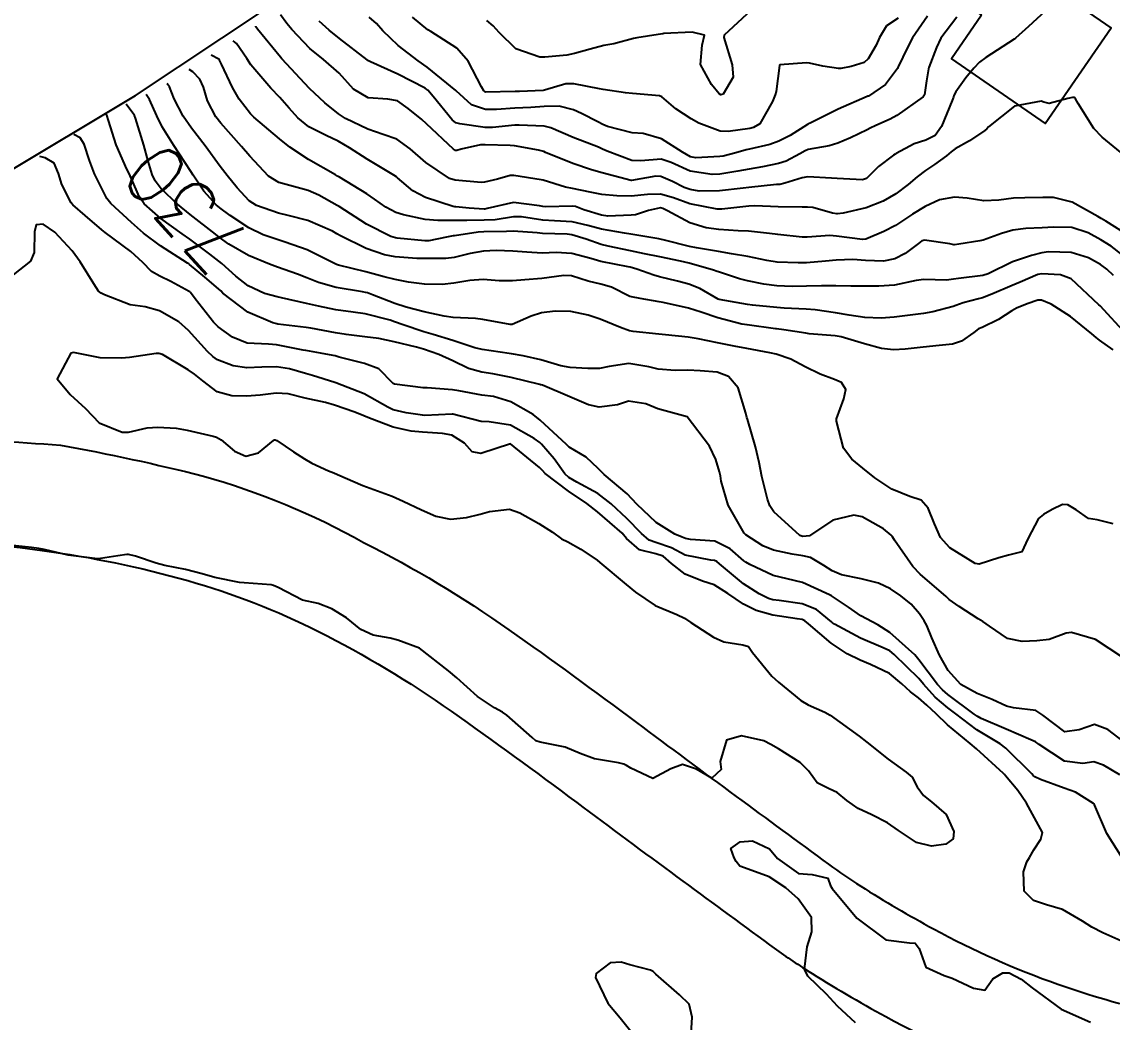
# Model space of a CAD drawing. Header units: metres. Extents: x 318500 to 325275, y 7408834 to 7428799.
# Drawn here: x 322378.4 to 322452.6, y 7418220.8 to 7418289 of the extents above; entities that cross this region are included whole.
import ezdxf
from ezdxf.enums import TextEntityAlignment as Align

# ---------------------------------------------------------------- set-up
doc = ezdxf.new("R2010")
doc.units = ezdxf.units.M
doc.header["$MEASUREMENT"] = 0
for name, color, linetype in [('Area', 45, 'Continuous'), ('Cotas', 45, 'Continuous'), ('Curvas de Nivel 1m', 11, 'Continuous'), ('Curvas de Nivel 5m', 15, 'Continuous'), ('Edificações', 30, 'Continuous'), ('Vias Primárias', 230, 'Continuous')]:
    doc.layers.add(name, color=color, linetype=linetype)
doc.styles.add('Style-STANDARD', font='STANDARD.shx')

msp = doc.modelspace()

# ---------------------------------------------------------------- linework, layer by layer
at = {"layer": 'Area'}
msp.add_lwpolyline([(322376.729, 7418278.344), (322386.094, 7418283.963), (322394.885, 7418289.789)], dxfattribs=at)
at = {"layer": 'Curvas de Nivel 1m', "flags": 128}
for points, elevation in [([(322428.017, 7418289.775), (322426.183, 7418288.057), (322426.154, 7418287.902), (322426.726, 7418286.049), (322426.792, 7418285.213), (322426.098, 7418284.058), (322425.94, 7418284.012), (322425.841, 7418284.061), (322425.306, 7418284.71), (322424.567, 7418286.074), (322424.672, 7418287.391), (322424.826, 7418288.072), (322424.002, 7418288.272), (322422.062, 7418288.171), (322422, 7418288.16), (322421.686, 7418288.115), (322420.238, 7418287.894), (322419.995, 7418287.839), (322418.659, 7418287.484), (322417.988, 7418287.352), (322417.045, 7418287.113), (322415.979, 7418286.807), (322415.47, 7418286.706), (322413.975, 7418286.56), (322413.633, 7418286.566), (322411.983, 7418287.137), (322410.848, 7418288.257), (322410.448, 7418288.707), (322410.008, 7418289.069)], 742), ([(322448.019, 7418289.691), (322446.893, 7418288.666), (322446.001, 7418287.859), (322445.913, 7418287.791), (322444.762, 7418287.034), (322443.981, 7418286.537), (322443.563, 7418286.237), (322443.179, 7418285.828), (322442.632, 7418285.161), (322441.946, 7418284.208), (322441.816, 7418283.967), (322441.776, 7418283.842), (322441.703, 7418283.609), (322440.972, 7418281.854), (322440.535, 7418281.236), (322439.906, 7418280.907), (322439.108, 7418280.676), (322437.892, 7418280.013), (322437.821, 7418279.97), (322437.71, 7418279.902), (322436.676, 7418279.114), (322435.866, 7418278.314), (322435.585, 7418278.203), (322433.865, 7418278.298), (322433.491, 7418278.33), (322431.867, 7418278.42), (322431.492, 7418278.357), (322430.295, 7418277.996), (322429.957, 7418277.901), (322429.859, 7418277.895), (322429.746, 7418277.889), (322427.857, 7418277.698), (322427.469, 7418277.648), (322425.854, 7418277.454), (322424.483, 7418277.444), (322423.855, 7418277.547), (322423.462, 7418277.692), (322422.661, 7418278.098), (322421.865, 7418278.445), (322421.515, 7418278.465), (322419.86, 7418278.158), (322419.843, 7418278.158), (322417.868, 7418278.688), (322417.138, 7418278.903), (322415.877, 7418279.333), (322414.021, 7418280.085), (322413.889, 7418280.136), (322413.542, 7418280.223), (322411.894, 7418280.521), (322411.597, 7418280.542), (322409.895, 7418280.598), (322409.579, 7418280.591), (322408.282, 7418280.294), (322407.984, 7418280.204), (322407.889, 7418280.217), (322407.759, 7418280.301), (322405.916, 7418282.037), (322405.585, 7418282.325), (322404.661, 7418283.072), (322403.932, 7418283.585), (322403.277, 7418283.703), (322401.934, 7418283.795), (322400.954, 7418284.39), (322399.956, 7418285.488), (322398.899, 7418286.416), (322397.981, 7418287.16), (322396.739, 7418288.449), (322396.404, 7418288.854), (322395.98, 7418289.44)], 738), ([(322442.015, 7418289.301), (322440.932, 7418287.856), (322440.618, 7418287.233), (322440.105, 7418285.868), (322440.073, 7418285.763), (322439.956, 7418284.965), (322439.806, 7418284.008), (322439.721, 7418283.873), (322437.927, 7418282.594), (322437.484, 7418282.345), (322436.505, 7418281.914), (322436.114, 7418281.722), (322435.916, 7418281.623), (322434.763, 7418281.081), (322433.901, 7418280.708), (322433.327, 7418280.53), (322431.894, 7418280.27), (322431.683, 7418280.192), (322431.326, 7418279.986), (322430.388, 7418279.489), (322429.88, 7418279.317), (322428.79, 7418279.103), (322427.874, 7418278.949), (322427.105, 7418278.808), (322425.868, 7418278.598), (322425.365, 7418278.568), (322423.871, 7418278.8), (322422.577, 7418279.402), (322421.883, 7418279.63), (322420.511, 7418279.5), (322419.881, 7418279.521), (322418.207, 7418280.157), (322417.892, 7418280.311), (322417.627, 7418280.431), (322415.904, 7418281.105), (322414.372, 7418281.754), (322413.915, 7418281.871), (322412.216, 7418281.937), (322411.915, 7418281.926), (322410.399, 7418281.776), (322409.913, 7418281.789), (322408.176, 7418282.037), (322407.917, 7418282.1), (322407.663, 7418282.303), (322406.362, 7418283.889), (322406.004, 7418284.319), (322405.941, 7418284.377), (322405.816, 7418284.448), (322403.956, 7418285.415), (322402.095, 7418286.251), (322401.969, 7418286.307), (322401.864, 7418286.381), (322399.992, 7418287.842), (322399.276, 7418288.411), (322398.614, 7418289.029)], 739), ([(322438.013, 7418289.223), (322437.225, 7418288.691), (322436.746, 7418287.913), (322436.525, 7418287.382), (322435.978, 7418286.464), (322435.696, 7418286.202), (322434.82, 7418285.937), (322434.123, 7418285.792), (322433.968, 7418285.788), (322432.887, 7418285.966), (322431.973, 7418286.16), (322431.78, 7418286.175), (322429.971, 7418286.042), (322429.943, 7418286.028), (322429.93, 7418286.001), (322429.711, 7418284.236), (322429.648, 7418284.004), (322429.472, 7418283.544), (322428.612, 7418282.02), (322428.171, 7418281.772), (322427.915, 7418281.716), (322426.454, 7418281.509), (322425.912, 7418281.527), (322424.452, 7418282.075), (322423.923, 7418282.366), (322422.882, 7418283.048), (322421.937, 7418283.859), (322421.763, 7418283.937), (322419.939, 7418284.085), (322419.448, 7418284.145), (322417.943, 7418284.373), (322417.691, 7418284.416), (322415.949, 7418284.763), (322415.397, 7418284.75), (322413.941, 7418284.315), (322413.862, 7418284.3), (322412.251, 7418284.237), (322411.95, 7418284.23), (322409.939, 7418284.193), (322409.876, 7418284.208), (322409.817, 7418284.272), (322409.665, 7418284.553), (322408.749, 7418286.288), (322407.983, 7418287.178), (322406.206, 7418288.318), (322406.001, 7418288.435), (322404.956, 7418289.282)], 741), ([(322453.661, 7418279.683), (322451.911, 7418281.117), (322451.337, 7418281.719), (322450.277, 7418283.403), (322450.096, 7418283.738), (322450.028, 7418283.816), (322449.951, 7418283.827), (322449.875, 7418283.816), (322449.575, 7418283.744), (322448.29, 7418283.403), (322447.938, 7418283.512), (322447.743, 7418283.568), (322445.935, 7418283.241), (322444.178, 7418281.816), (322444.048, 7418281.688), (322443.916, 7418281.582), (322442.868, 7418280.868), (322441.897, 7418280.327), (322441.624, 7418280.114), (322441.299, 7418279.849), (322440.488, 7418279.253), (322439.875, 7418278.846), (322439.318, 7418278.429), (322438.689, 7418277.888), (322437.854, 7418277.266), (322436.996, 7418276.761), (322435.844, 7418276.3), (322434.276, 7418275.943), (322433.9, 7418275.888), (322433.839, 7418275.891), (322433.551, 7418275.954), (322432.199, 7418276.33), (322431.844, 7418276.357), (322431.482, 7418276.345), (322429.844, 7418276.382), (322428.254, 7418276.434), (322427.844, 7418276.415), (322426.008, 7418276.224), (322425.842, 7418276.21), (322425.69, 7418276.213), (322423.845, 7418276.582), (322422.735, 7418276.983), (322421.851, 7418277.248), (322420.947, 7418277.219), (322419.85, 7418277.107), (322418.877, 7418277.123), (322417.85, 7418277.209), (322417.064, 7418277.383), (322415.854, 7418277.63), (322415.37, 7418277.713), (322413.86, 7418278.186), (322413.724, 7418278.221), (322411.864, 7418278.513), (322411.601, 7418278.507), (322410.752, 7418278.257), (322409.858, 7418278.056), (322409.626, 7418278.042), (322407.859, 7418278.186), (322407.47, 7418278.304), (322405.876, 7418279.391), (322404.797, 7418280.336), (322403.899, 7418280.981), (322402.971, 7418281.297), (322401.909, 7418281.653), (322400.391, 7418282.395), (322399.923, 7418282.701), (322398.984, 7418283.468), (322397.94, 7418284.43), (322396.07, 7418286.458), (322395.972, 7418286.576), (322394.413, 7418288.476), (322394.305, 7418288.628), (322394.29, 7418288.67)], 737), ([(322453.82, 7418274.346), (322452.148, 7418275.393), (322451.838, 7418275.574), (322451.616, 7418275.713), (322449.854, 7418276.698), (322448.599, 7418277.013), (322447.859, 7418277.009), (322446.639, 7418276.997), (322445.858, 7418276.965), (322444.872, 7418276.822), (322443.85, 7418276.792), (322442.719, 7418276.964), (322441.852, 7418277.033), (322440.839, 7418276.845), (322439.845, 7418276.404), (322439.004, 7418275.883), (322438.309, 7418275.416), (322437.828, 7418275.105), (322437.045, 7418274.685), (322435.814, 7418274.166), (322435.591, 7418274.146), (322433.816, 7418274.382), (322433.363, 7418274.411), (322431.815, 7418274.302), (322431.493, 7418274.305), (322429.817, 7418274.49), (322429.264, 7418274.563), (322427.82, 7418274.719), (322427.12, 7418274.741), (322425.821, 7418274.82), (322424.95, 7418274.941), (322423.828, 7418275.279), (322422.313, 7418276.103), (322422, 7418276.266), (322421.842, 7418276.297), (322421.034, 7418276.122), (322420.13, 7418275.841), (322419.835, 7418275.802), (322418.249, 7418275.74), (322417.835, 7418275.799), (322416.616, 7418276.178), (322416.046, 7418276.391), (322415.842, 7418276.426), (322414.001, 7418276.377), (322413.842, 7418276.391), (322413.614, 7418276.45), (322411.844, 7418276.664), (322410.047, 7418276.267), (322409.887, 7418276.222), (322409.839, 7418276.219), (322408.805, 7418276.286), (322407.907, 7418276.365), (322407.841, 7418276.378), (322407.736, 7418276.406), (322405.847, 7418277.012), (322404.985, 7418277.466), (322403.944, 7418278.349), (322403.861, 7418278.421), (322403.69, 7418278.525), (322401.879, 7418279.628), (322400.673, 7418280.392), (322399.897, 7418280.836), (322399.087, 7418281.228), (322397.911, 7418281.831), (322397.153, 7418282.442), (322396.567, 7418283.091), (322395.934, 7418283.815), (322395.318, 7418284.466), (322393.964, 7418286.051), (322393.676, 7418286.484), (322392.986, 7418287.496), (322392.76, 7418287.68)], 736), ([(322452.675, 7418271.697), (322452.23, 7418272.139), (322451.797, 7418272.448), (322450.976, 7418272.896), (322449.805, 7418273.27), (322448.262, 7418273.299), (322447.805, 7418273.231), (322447.097, 7418273.065), (322445.798, 7418272.627), (322444.148, 7418271.815), (322443.779, 7418271.69), (322442.12, 7418271.493), (322441.776, 7418271.44), (322441.319, 7418271.39), (322439.776, 7418271.428), (322439.248, 7418271.351), (322437.771, 7418271.044), (322436.708, 7418270.974), (322435.77, 7418270.968), (322434.805, 7418270.969), (322433.77, 7418270.989), (322432.808, 7418271.002), (322431.77, 7418270.971), (322430.809, 7418270.951), (322429.77, 7418270.997), (322428.863, 7418271.105), (322427.773, 7418271.331), (322427.216, 7418271.48), (322425.779, 7418271.942), (322425.694, 7418271.976), (322425.454, 7418272.063), (322423.787, 7418272.538), (322423.199, 7418272.678), (322421.793, 7418272.96), (322420.746, 7418273.175), (322419.799, 7418273.381), (322418.27, 7418273.688), (322417.805, 7418273.811), (322416.781, 7418274.175), (322415.814, 7418274.474), (322415.495, 7418274.515), (322413.815, 7418274.565), (322413.442, 7418274.597), (322411.817, 7418274.711), (322411.361, 7418274.702), (322409.816, 7418274.682), (322409.433, 7418274.658), (322407.812, 7418274.403), (322407.722, 7418274.391), (322407.264, 7418274.305), (322406.063, 7418274.061), (322405.806, 7418274.053), (322403.922, 7418274.235), (322403.809, 7418274.255), (322403.491, 7418274.355), (322401.822, 7418275.201), (322399.958, 7418276.399), (322399.841, 7418276.473), (322398.594, 7418277.165), (322397.851, 7418277.492), (322397.097, 7418277.686), (322395.856, 7418278.038), (322395.151, 7418278.467), (322393.88, 7418279.829), (322393.315, 7418280.489), (322391.914, 7418282.081), (322391.577, 7418282.515), (322391.011, 7418283.604), (322390.725, 7418284.528), (322390.485, 7418285.069), (322390.013, 7418285.563), (322389.75, 7418285.73)], 734), ([(322453.561, 7418267.683), (322451.759, 7418269.628), (322451.682, 7418269.711), (322449.786, 7418271.473), (322449.067, 7418271.747), (322447.791, 7418271.817), (322447.536, 7418271.764), (322446.33, 7418271.233), (322445.778, 7418271.018), (322444.392, 7418270.433), (322443.764, 7418270.187), (322443.479, 7418270.107), (322442.449, 7418269.833), (322441.946, 7418269.65), (322441.756, 7418269.581), (322440.386, 7418269.225), (322439.749, 7418269.118), (322438.651, 7418268.982), (322437.744, 7418268.854), (322436.862, 7418268.79), (322435.744, 7418268.84), (322434.687, 7418268.995), (322433.748, 7418269.162), (322432.367, 7418269.355), (322431.751, 7418269.398), (322430.263, 7418269.484), (322429.753, 7418269.525), (322428.098, 7418269.682), (322427.756, 7418269.73), (322425.84, 7418270.059), (322425.775, 7418270.075), (322425.76, 7418270.077), (322424.507, 7418270.812), (322423.77, 7418271.112), (322422.995, 7418271.315), (322421.775, 7418271.605), (322421.378, 7418271.718), (322420.227, 7418272.133), (322419.782, 7418272.26), (322419.635, 7418272.289), (322417.788, 7418272.662), (322417.098, 7418272.862), (322415.795, 7418273.204), (322414.741, 7418273.261), (322413.795, 7418273.216), (322412.749, 7418273.277), (322411.797, 7418273.352), (322410.659, 7418273.395), (322409.796, 7418273.364), (322408.891, 7418273.187), (322407.789, 7418272.925), (322407.237, 7418272.857), (322405.788, 7418272.849), (322405.249, 7418272.867), (322403.789, 7418272.966), (322403.052, 7418273.1), (322401.797, 7418273.528), (322400.053, 7418274.398), (322399.812, 7418274.542), (322399.504, 7418274.715), (322397.825, 7418275.449), (322396.489, 7418275.792), (322395.832, 7418275.952), (322394.339, 7418276.475), (322393.843, 7418276.783), (322393.021, 7418277.662), (322392.347, 7418278.503), (322391.869, 7418279.131), (322390.842, 7418280.526), (322389.908, 7418281.74), (322389.347, 7418282.546), (322388.743, 7418283.741), (322388.421, 7418284.555), (322388.285, 7418284.727), (322388.24, 7418284.76)], 733), ([(322452.655, 7418266.632), (322451.726, 7418267.294), (322451.487, 7418267.473), (322451.192, 7418267.718), (322449.747, 7418268.897), (322448.424, 7418269.753), (322447.764, 7418270.018), (322447.52, 7418270.008), (322446.794, 7418269.774), (322446.068, 7418269.473), (322445.752, 7418269.284), (322444.845, 7418268.702), (322443.735, 7418268.164), (322443.498, 7418268.058), (322443.161, 7418267.826), (322442.337, 7418267.22), (322441.722, 7418267.025), (322440.801, 7418266.934), (322439.72, 7418266.827), (322438.504, 7418266.68), (322437.711, 7418266.631), (322436.892, 7418266.729), (322435.717, 7418267.051), (322434.149, 7418267.518), (322433.725, 7418267.597), (322431.971, 7418267.732), (322431.727, 7418267.764), (322430.238, 7418267.995), (322429.731, 7418268.056), (322429.665, 7418268.067), (322427.735, 7418268.332), (322427.383, 7418268.388), (322425.741, 7418268.813), (322424.618, 7418269.2), (322423.751, 7418269.469), (322422.011, 7418269.852), (322421.757, 7418269.903), (322420.46, 7418270.129), (322419.861, 7418270.238), (322419.761, 7418270.273), (322418.514, 7418270.899), (322417.77, 7418271.115), (322416.916, 7418271.318), (322415.775, 7418271.666), (322415.267, 7418271.69), (322413.773, 7418271.501), (322412.601, 7418271.403), (322411.771, 7418271.325), (322410.85, 7418271.333), (322409.772, 7418271.431), (322408.851, 7418271.364), (322407.769, 7418271.173), (322406.988, 7418271.087), (322405.768, 7418271.112), (322404.684, 7418271.251), (322403.771, 7418271.417), (322403.028, 7418271.616), (322401.776, 7418271.955), (322399.926, 7418272.399), (322399.781, 7418272.447), (322399.691, 7418272.492), (322397.795, 7418273.451), (322396.282, 7418273.974), (322395.805, 7418274.122), (322394.803, 7418274.47), (322393.817, 7418274.936), (322392.551, 7418275.778), (322391.837, 7418276.303), (322391.589, 7418276.514), (322390.765, 7418277.442), (322390.023, 7418278.538), (322389.864, 7418278.791), (322388.708, 7418280.552), (322387.909, 7418281.827), (322387.549, 7418282.566), (322387.047, 7418283.689), (322386.84, 7418284.03)], 732), ([(322452.653, 7418254.786), (322451.563, 7418255.059), (322450.984, 7418255.139), (322450.133, 7418255.732), (322449.575, 7418256.076), (322449.215, 7418256.104), (322448.492, 7418255.751), (322447.9, 7418255.423), (322447.564, 7418255.148), (322446.845, 7418253.771), (322446.441, 7418252.872), (322445.533, 7418252.661), (322444.867, 7418252.463), (322443.523, 7418252.028), (322443.271, 7418252.076), (322441.54, 7418253.157), (322440.897, 7418253.85), (322440.487, 7418254.784), (322440.05, 7418255.863), (322439.578, 7418256.386), (322438.818, 7418256.645), (322437.589, 7418257.149), (322436.431, 7418257.912), (322435.606, 7418258.566), (322434.864, 7418259.183), (322434.289, 7418259.94), (322433.817, 7418261.778), (322433.828, 7418261.947), (322434.315, 7418263.296), (322434.451, 7418263.938), (322434.151, 7418264.409), (322433.687, 7418264.615), (322432.701, 7418264.975), (322431.695, 7418265.488), (322430.714, 7418265.99), (322429.705, 7418266.339), (322429.283, 7418266.43), (322427.71, 7418266.723), (322426.864, 7418266.891), (322425.716, 7418267.117), (322424.409, 7418267.384), (322423.721, 7418267.491), (322422.172, 7418267.654), (322421.724, 7418267.694), (322419.983, 7418267.879), (322419.727, 7418267.937), (322419.121, 7418268.146), (322417.738, 7418268.722), (322416.908, 7418269.007), (322415.746, 7418269.242), (322414.675, 7418269.277), (322413.744, 7418269.156), (322413.037, 7418268.931), (322411.732, 7418268.364), (322411.618, 7418268.355), (322409.737, 7418268.71), (322409.253, 7418268.762), (322407.738, 7418268.843), (322407.125, 7418268.921), (322405.744, 7418269.228), (322404.539, 7418269.547), (322403.752, 7418269.802), (322402.234, 7418270.373), (322401.891, 7418270.508), (322401.762, 7418270.549), (322401.557, 7418270.588), (322399.765, 7418270.871), (322398.567, 7418271.217), (322397.771, 7418271.55), (322397.134, 7418271.8), (322395.778, 7418272.273), (322395.216, 7418272.466), (322393.789, 7418273.054), (322392.462, 7418273.838), (322391.807, 7418274.302), (322391.538, 7418274.514), (322389.83, 7418275.852), (322388.97, 7418276.549), (322387.85, 7418277.607), (322387.435, 7418278.146), (322387.237, 7418278.569), (322386.958, 7418279.49), (322386.66, 7418280.578), (322386.098, 7418282.406), (322386.028, 7418282.588), (322385.99, 7418282.658), (322385.47, 7418283.37)], 731), ([(322453.364, 7418239.957), (322452.289, 7418240.784), (322451.381, 7418241.114), (322450.337, 7418240.764), (322449.373, 7418240.613), (322447.857, 7418241.755), (322447.393, 7418242.074), (322445.87, 7418242.258), (322445.396, 7418242.376), (322444.417, 7418242.821), (322443.404, 7418243.219), (322442.285, 7418243.831), (322441.424, 7418244.791), (322440.833, 7418245.849), (322440.303, 7418247.012), (322439.973, 7418247.862), (322439.795, 7418248.187), (322439.478, 7418248.651), (322438.914, 7418249.308), (322438.199, 7418249.889), (322437.497, 7418250.359), (322436.669, 7418250.742), (322435.507, 7418251.031), (322434.15, 7418251.3), (322433.515, 7418251.593), (322432.955, 7418251.958), (322432.046, 7418252.491), (322431.526, 7418252.613), (322430.799, 7418252.715), (322429.53, 7418252.988), (322428.815, 7418253.293), (322427.66, 7418254.028), (322427.542, 7418254.142), (322426.445, 7418256.047), (322425.966, 7418257.683), (322425.919, 7418258.055), (322425.862, 7418258.316), (322425.611, 7418259.16), (322425.172, 7418260.064), (322423.65, 7418262.08), (322421.658, 7418262.62), (322420.836, 7418262.949), (322419.665, 7418263.137), (322418.92, 7418262.889), (322417.658, 7418262.723), (322416.936, 7418262.896), (322415.668, 7418263.423), (322413.798, 7418264.218), (322413.709, 7418264.248), (322413.68, 7418264.255), (322413.633, 7418264.268), (322411.685, 7418264.745), (322410.427, 7418264.998), (322409.688, 7418265.119), (322408.769, 7418265.362), (322407.696, 7418265.875), (322406.761, 7418266.309), (322405.705, 7418266.672), (322405.22, 7418266.815), (322403.713, 7418267.188), (322402.676, 7418267.405), (322401.717, 7418267.522), (322400.442, 7418267.67), (322399.721, 7418267.793), (322398.044, 7418268.106), (322397.726, 7418268.156), (322395.798, 7418268.39), (322395.729, 7418268.403), (322395.46, 7418268.463), (322393.741, 7418269.192), (322392.057, 7418270.506), (322391.904, 7418270.65), (322391.763, 7418270.782), (322390.831, 7418271.584), (322389.779, 7418272.458), (322389.732, 7418272.493), (322389.648, 7418272.541), (322387.797, 7418273.715), (322386.654, 7418274.577), (322385.821, 7418275.303), (322384.414, 7418276.611), (322384.163, 7418276.935), (322383.849, 7418277.528), (322383.318, 7418278.625), (322382.982, 7418279.52), (322382.598, 7418280.633), (322382.339, 7418281.078), (322381.9, 7418281.31)], 729), ([(322453.112, 7418237.683), (322451.986, 7418238.347), (322451.343, 7418238.586), (322450.6, 7418238.462), (322449.343, 7418238.616), (322447.612, 7418239.757), (322447.363, 7418239.938), (322447.048, 7418240.082), (322445.375, 7418240.796), (322443.668, 7418241.534), (322443.388, 7418241.683), (322443.189, 7418241.822), (322441.403, 7418243.159), (322441.032, 7418243.471), (322440.704, 7418243.851), (322439.435, 7418245.532), (322439.146, 7418245.874), (322437.462, 7418247.392), (322436.645, 7418247.908), (322435.476, 7418248.53), (322434.647, 7418249.098), (322433.489, 7418249.873), (322433.438, 7418249.9), (322433.344, 7418249.952), (322431.502, 7418250.789), (322430.456, 7418251.04), (322429.509, 7418251.271), (322427.913, 7418252.024), (322427.659, 7418252.166), (322427.522, 7418252.27), (322426.574, 7418253.088), (322425.535, 7418253.594), (322423.888, 7418253.725), (322423.537, 7418253.786), (322423.324, 7418253.869), (322422.808, 7418254.091), (322421.552, 7418254.885), (322420.238, 7418256.13), (322419.58, 7418256.836), (322418.016, 7418258.156), (322417.604, 7418258.553), (322416.77, 7418259.331), (322415.618, 7418260.008), (322415.527, 7418260.099), (322415.446, 7418260.193), (322413.644, 7418261.852), (322413.177, 7418262.225), (322411.663, 7418263.096), (322410.478, 7418263.447), (322409.669, 7418263.554), (322408.118, 7418263.849), (322407.674, 7418263.922), (322405.957, 7418264.036), (322405.676, 7418264.053), (322403.725, 7418264.304), (322403.68, 7418264.317), (322403.637, 7418264.351), (322402.675, 7418265.351), (322401.693, 7418265.712), (322399.96, 7418266.135), (322399.698, 7418266.216), (322399.554, 7418266.257), (322398.693, 7418266.415), (322397.702, 7418266.585), (322397.518, 7418266.617), (322395.708, 7418266.974), (322395.153, 7418267.021), (322393.709, 7418267.093), (322392.707, 7418267.504), (322391.725, 7418268.205), (322391.417, 7418268.515), (322390.173, 7418270.114), (322389.84, 7418270.539), (322389.801, 7418270.58), (322389.761, 7418270.608), (322388.514, 7418271.3), (322387.771, 7418271.654), (322387.184, 7418271.978), (322386.595, 7418272.578), (322385.791, 7418273.327), (322384.043, 7418274.617), (322383.813, 7418274.803), (322382.675, 7418275.784), (322381.838, 7418276.504), (322381.723, 7418276.642), (322381.092, 7418277.891), (322380.871, 7418278.655), (322380.563, 7418279.353), (322379.965, 7418279.713), (322379.58, 7418279.81)], 728), ([(322453.255, 7418232.037), (322452.227, 7418233.696), (322451.378, 7418235.64), (322451.344, 7418235.709), (322451.328, 7418235.728), (322451.31, 7418235.744), (322450.095, 7418236.506), (322449.32, 7418236.783), (322447.704, 7418237.378), (322447.328, 7418237.555), (322447.215, 7418237.648), (322447.108, 7418237.763), (322445.356, 7418239.513), (322444.966, 7418239.796), (322443.374, 7418240.763), (322441.934, 7418241.835), (322441.394, 7418242.252), (322440.531, 7418242.983), (322439.747, 7418243.865), (322439.416, 7418244.252), (322437.742, 7418245.895), (322437.444, 7418246.135), (322437.007, 7418246.344), (322435.456, 7418246.988), (322433.69, 7418247.947), (322433.557, 7418248.035), (322433.472, 7418248.111), (322432.464, 7418248.95), (322431.484, 7418249.345), (322429.928, 7418249.554), (322429.486, 7418249.612), (322429.186, 7418249.705), (322428.549, 7418250.014), (322427.5, 7418250.706), (322425.856, 7418252.055), (322425.673, 7418252.209), (322425.522, 7418252.284), (322425.274, 7418252.311), (322423.526, 7418252.655), (322422.582, 7418253.145), (322421.534, 7418253.511), (322421.08, 7418253.661), (322420.547, 7418254.125), (322419.555, 7418255.142), (322418.472, 7418256.151), (322417.58, 7418256.847), (322416.141, 7418257.633), (322415.596, 7418257.941), (322415.32, 7418258.194), (322414.607, 7418259.202), (322413.735, 7418260.218), (322413.622, 7418260.321), (322413.246, 7418260.604), (322411.639, 7418261.495), (322410.175, 7418261.729), (322409.642, 7418261.754), (322407.699, 7418262.25), (322407.649, 7418262.255), (322405.799, 7418262.167), (322405.648, 7418262.175), (322404.531, 7418262.337), (322403.653, 7418262.544), (322403.274, 7418262.737), (322401.669, 7418263.643), (322399.739, 7418264.399), (322399.68, 7418264.417), (322398.147, 7418264.885), (322397.686, 7418265.019), (322396.578, 7418265.335), (322395.69, 7418265.47), (322394.71, 7418265.45), (322393.689, 7418265.418), (322392.741, 7418265.545), (322391.695, 7418265.963), (322391.361, 7418266.179), (322391.004, 7418266.52), (322389.721, 7418267.957), (322389.045, 7418268.547), (322387.741, 7418269.299), (322386.766, 7418269.553), (322385.747, 7418269.704), (322383.986, 7418270.387), (322383.758, 7418270.496), (322383.594, 7418270.622), (322383.259, 7418271.132), (322382.334, 7418272.634), (322381.791, 7418273.367), (322380.602, 7418274.658), (322379.818, 7418275.185), (322379.34, 7418275.155), (322379.217, 7418274.679), (322379.199, 7418273.269), (322378.946, 7418272.683), (322377.77, 7418271.749)], 727), ([(322453.181, 7418226.388), (322451.947, 7418226.94), (322451.194, 7418227.324), (322450.574, 7418227.719), (322449.212, 7418228.515), (322448.122, 7418228.846), (322447.221, 7418229.132), (322446.596, 7418229.77), (322446.554, 7418231.082), (322446.788, 7418231.767), (322446.96, 7418232.059), (322447.262, 7418232.571), (322447.723, 7418233.306), (322447.843, 7418233.754), (322447.295, 7418234.754), (322446.748, 7418235.768), (322446.164, 7418236.623), (322445.328, 7418237.621), (322445.255, 7418237.717), (322445.191, 7418237.792), (322443.355, 7418239.462), (322442.914, 7418239.824), (322441.379, 7418241.101), (322440.596, 7418241.852), (322439.981, 7418242.446), (322439.401, 7418242.943), (322438.867, 7418243.34), (322438.263, 7418243.887), (322437.42, 7418244.583), (322436.128, 7418245.214), (322435.434, 7418245.503), (322434.553, 7418245.933), (322433.45, 7418246.646), (322431.924, 7418247.973), (322431.673, 7418248.178), (322431.473, 7418248.261), (322431.147, 7418248.309), (322429.476, 7418248.566), (322428.344, 7418248.888), (322427.479, 7418249.313), (322426.413, 7418250.046), (322425.498, 7418250.627), (322424.69, 7418250.88), (322423.509, 7418251.347), (322422.591, 7418252.094), (322422.011, 7418252.588), (322421.526, 7418252.741), (322420.417, 7418253.014), (322419.536, 7418253.783), (322419.229, 7418254.143), (322417.562, 7418255.607), (322416.818, 7418256.171), (322415.582, 7418257.013), (322413.996, 7418258.214), (322413.801, 7418258.416), (322413.604, 7418258.622), (322411.62, 7418260.24), (322409.613, 7418259.581), (322409.014, 7418259.679), (322408.502, 7418260.287), (322407.628, 7418260.825), (322406.995, 7418260.94), (322405.631, 7418261.029), (322404.864, 7418261.099), (322403.635, 7418261.364), (322402.037, 7418261.981), (322401.646, 7418262.141), (322401.037, 7418262.386), (322399.657, 7418262.877), (322399.031, 7418263.038), (322397.664, 7418263.353), (322396.486, 7418263.63), (322395.668, 7418263.678), (322394.587, 7418263.55), (322393.665, 7418263.491), (322392.658, 7418263.502), (322391.669, 7418263.765), (322390.684, 7418264.525), (322390.125, 7418264.974), (322389.687, 7418265.274), (322387.947, 7418266.308), (322387.698, 7418266.394), (322387.514, 7418266.379), (322385.695, 7418266.119), (322385.153, 7418266.057), (322383.695, 7418266.095), (322381.881, 7418266.455), (322381.698, 7418266.417), (322380.767, 7418264.654), (322381.664, 7418263.601), (322382.701, 7418262.629), (322383.636, 7418261.662), (322385.202, 7418261.021), (322385.627, 7418261.037), (322386.888, 7418261.315), (322387.632, 7418261.375), (322388.881, 7418261.297), (322389.629, 7418261.168), (322391.385, 7418260.752), (322391.623, 7418260.689), (322391.926, 7418260.505), (322392.853, 7418259.732), (322393.609, 7418259.399), (322394.465, 7418259.618), (322395.488, 7418260.461), (322395.567, 7418260.514), (322395.621, 7418260.511), (322395.73, 7418260.458), (322396.856, 7418259.685), (322397.608, 7418259.218), (322398.109, 7418258.926), (322399.245, 7418258.405), (322399.598, 7418258.265), (322399.843, 7418258.15), (322401.585, 7418257.39), (322403.076, 7418256.859), (322403.575, 7418256.674), (322404.33, 7418256.339), (322405.561, 7418255.736), (322406.555, 7418255.31), (322407.552, 7418255.11), (322408.629, 7418255.209), (322409.558, 7418255.441), (322410.207, 7418255.614), (322411.563, 7418255.773), (322412.254, 7418255.539), (322413.549, 7418254.817), (322414.479, 7418254.206), (322415.099, 7418253.76), (322415.534, 7418253.552), (322416.418, 7418253.065), (322417.521, 7418252.308), (322417.708, 7418252.158), (322419.498, 7418250.648), (322420.143, 7418250.13), (322421.477, 7418249.233), (322422.945, 7418248.61), (322423.464, 7418248.369), (322423.904, 7418248.076), (322425.45, 7418247.06), (322426.155, 7418246.757), (322427.445, 7418246.533), (322427.841, 7418246.42), (322428.101, 7418246.02), (322429.416, 7418244.413), (322429.876, 7418243.995), (322431.398, 7418242.745), (322431.884, 7418242.462), (322433.019, 7418241.956), (322433.387, 7418241.746), (322434.038, 7418241.282), (322435.366, 7418240.318), (322435.894, 7418239.915), (322437.343, 7418238.768), (322438.572, 7418237.881), (322438.977, 7418237.526), (322439.32, 7418236.863), (322439.738, 7418236.288), (322440.283, 7418235.855), (322441.297, 7418234.998), (322441.798, 7418233.835), (322441.77, 7418233.338), (322441.267, 7418232.966), (322440.287, 7418232.832), (322439.268, 7418233.082), (322438.035, 7418233.889), (322437.288, 7418234.424), (322436.232, 7418234.975), (322435.302, 7418235.398), (322434.53, 7418235.932), (322433.872, 7418236.498), (322433.318, 7418236.744), (322432.511, 7418237.152), (322431.913, 7418237.971), (322431.338, 7418238.538), (322429.878, 7418239.469), (322429.356, 7418239.764), (322428.879, 7418240.007), (322427.365, 7418240.356), (322426.337, 7418240.045), (322425.893, 7418238.606), (322425.962, 7418238.051), (322425.324, 7418237.46), (322424.301, 7418238.07), (322423.335, 7418238.393), (322422.554, 7418238.092), (322421.32, 7418237.442), (322419.821, 7418238.133), (322419.524, 7418238.329), (322419.334, 7418238.406), (322418.98, 7418238.499), (322417.339, 7418238.777), (322416.376, 7418239.143), (322415.351, 7418239.574), (322413.66, 7418239.911), (322413.357, 7418240.014), (322413.097, 7418240.223), (322411.375, 7418241.764), (322411.09, 7418241.957), (322410.542, 7418242.253), (322409.391, 7418243.031), (322407.974, 7418244.292), (322407.417, 7418244.779), (322405.44, 7418246.32), (322403.953, 7418246.851), (322403.447, 7418247.007), (322402.286, 7418247.205), (322401.452, 7418247.594), (322400.464, 7418248.39), (322399.469, 7418249.003), (322398.529, 7418249.359), (322397.477, 7418249.592), (322395.805, 7418250.455), (322395.492, 7418250.593), (322395.335, 7418250.619), (322393.494, 7418250.758), (322393.19, 7418250.789), (322391.499, 7418251.131), (322390.643, 7418251.383), (322389.507, 7418251.683), (322388.107, 7418251.958), (322387.513, 7418252.11), (322386.096, 7418252.581), (322385.627, 7418252.694), (322385.521, 7418252.697), (322384.896, 7418252.599), (322383.719, 7418252.415), (322383.517, 7418252.412), (322381.52, 7418252.64), (322379.894, 7418253.034), (322379.524, 7418253.094), (322379.031, 7418253.169), (322377.526, 7418253.336)], 726), ([(322435.103, 7418220.81), (322433.88, 7418221.939), (322433.132, 7418222.75), (322431.86, 7418223.969), (322431.641, 7418224.458), (322431.834, 7418225.97), (322432.152, 7418226.999), (322432.121, 7418227.966), (322431.219, 7418229.248), (322430.366, 7418229.989), (322429.238, 7418230.752), (322428.311, 7418231.085), (322427.244, 7418231.475), (322426.994, 7418231.781), (322426.862, 7418232.036), (322426.635, 7418232.663), (322427.266, 7418233.13), (322428.101, 7418233.184), (322429.26, 7418232.644), (322429.813, 7418231.994), (322431.24, 7418230.976), (322432.171, 7418230.898), (322433.237, 7418230.663), (322433.423, 7418230.138), (322433.52, 7418229.946), (322435.2, 7418227.92), (322437.178, 7418226.448), (322438.794, 7418226.257), (322439.175, 7418226.225), (322439.454, 7418225.866), (322439.9, 7418224.602), (322441.152, 7418224.018), (322441.701, 7418223.834), (322443.14, 7418223.152), (322443.926, 7418223.02), (322444.463, 7418223.8), (322445.154, 7418224.198), (322445.577, 7418224.207), (322446.387, 7418223.771), (322447.141, 7418223.177), (322449.12, 7418221.74), (322451.107, 7418220.834)], 726)]:
    msp.add_lwpolyline(points, dxfattribs=dict(at, elevation=elevation))
at = {"layer": 'Curvas de Nivel 5m', "flags": 128}
for points, elevation in [([(322440.015, 7418289.357), (322438.997, 7418287.885), (322438.653, 7418287.227), (322438.021, 7418285.899), (322438.002, 7418285.867), (322437.968, 7418285.793), (322437.163, 7418284.697), (322435.995, 7418283.919), (322435.955, 7418283.905), (322435.903, 7418283.884), (322433.931, 7418283.021), (322432.023, 7418282.081), (322431.921, 7418282.033), (322431.886, 7418282.014), (322431.844, 7418281.981), (322430.658, 7418281.244), (322429.903, 7418280.845), (322429.285, 7418280.623), (322427.894, 7418280.296), (322427.679, 7418280.248), (322426.962, 7418280.044), (322426.116, 7418279.827), (322425.886, 7418279.794), (322424.249, 7418279.712), (322423.885, 7418279.78), (322423.339, 7418280.088), (322421.904, 7418281.015), (322420.658, 7418281.379), (322419.909, 7418281.406), (322418.233, 7418281.839), (322417.917, 7418281.986), (322417.571, 7418282.165), (322416.465, 7418282.721), (322415.928, 7418282.97), (322414.946, 7418283.22), (322413.93, 7418283.2), (322413.014, 7418283.145), (322411.929, 7418283.098), (322410.675, 7418283.006), (322409.927, 7418283.01), (322408.977, 7418283.331), (322407.94, 7418284.276), (322407.919, 7418284.3), (322405.963, 7418285.882), (322405.346, 7418286.329), (322403.985, 7418287.366), (322402.937, 7418288.366), (322402.501, 7418288.869), (322402.009, 7418289.295)], 740), ([(322453.249, 7418273.133), (322452.51, 7418273.699), (322451.816, 7418274.137), (322450.944, 7418274.603), (322449.829, 7418274.975), (322448.582, 7418275), (322447.828, 7418274.945), (322446.71, 7418274.893), (322445.825, 7418274.779), (322445.054, 7418274.569), (322443.814, 7418274.112), (322443.587, 7418274.049), (322442.146, 7418273.837), (322441.853, 7418273.796), (322441.809, 7418273.793), (322441.534, 7418273.844), (322439.813, 7418274.098), (322439.636, 7418274.049), (322439.409, 7418273.876), (322438.489, 7418273.2), (322437.794, 7418272.835), (322437.029, 7418272.67), (322435.792, 7418272.72), (322434.94, 7418272.785), (322433.792, 7418272.753), (322433.071, 7418272.681), (322431.789, 7418272.569), (322431.215, 7418272.559), (322429.789, 7418272.616), (322429.078, 7418272.724), (322427.794, 7418272.991), (322426.663, 7418273.182), (322425.799, 7418273.324), (322424.301, 7418273.576), (322423.804, 7418273.682), (322422.118, 7418274.105), (322421.811, 7418274.182), (322421.72, 7418274.203), (322419.816, 7418274.522), (322419.379, 7418274.582), (322417.82, 7418274.847), (322416.897, 7418275.101), (322415.827, 7418275.347), (322414.617, 7418275.42), (322413.829, 7418275.468), (322412.382, 7418275.684), (322411.832, 7418275.688), (322410.592, 7418275.495), (322409.828, 7418275.456), (322408.66, 7418275.455), (322407.827, 7418275.442), (322406.687, 7418275.451), (322405.828, 7418275.513), (322404.351, 7418275.823), (322403.835, 7418275.995), (322403.136, 7418276.361), (322402.374, 7418276.901), (322401.849, 7418277.254), (322399.985, 7418278.399), (322399.861, 7418278.469), (322399.716, 7418278.549), (322397.878, 7418279.597), (322396.607, 7418280.449), (322395.898, 7418281.011), (322394.163, 7418282.478), (322393.922, 7418282.715), (322393.151, 7418283.711), (322392.695, 7418284.499), (322391.964, 7418286.084), (322391.83, 7418286.374), (322391.786, 7418286.421), (322391.26, 7418286.71)], 735), ([(322453.307, 7418245.682), (322451.458, 7418246.902), (322449.809, 7418247.39), (322449.464, 7418247.344), (322448.296, 7418246.913), (322447.456, 7418246.816), (322446.468, 7418246.761), (322445.458, 7418246.972), (322444.239, 7418247.808), (322443.788, 7418248.131), (322443.475, 7418248.318), (322442.166, 7418249.15), (322441.488, 7418249.63), (322441.384, 7418249.737), (322441.281, 7418249.843), (322439.512, 7418251.346), (322439.01, 7418251.878), (322437.762, 7418253.681), (322437.642, 7418253.899), (322437.606, 7418253.955), (322437.551, 7418254.013), (322437.017, 7418254.443), (322435.563, 7418255.261), (322435.006, 7418255.37), (322433.561, 7418255.042), (322431.986, 7418253.973), (322431.54, 7418253.932), (322431.319, 7418253.982), (322429.564, 7418255.595), (322429.274, 7418256.004), (322429.119, 7418256.465), (322428.745, 7418258.013), (322428.555, 7418258.961), (322428.298, 7418260.02), (322427.758, 7418261.919), (322427.728, 7418262.029), (322427.655, 7418262.332), (322427.116, 7418264.038), (322426.47, 7418264.83), (322425.69, 7418265.104), (322424.547, 7418265.216), (322423.692, 7418265.246), (322422.83, 7418265.231), (322421.692, 7418265.316), (322421.054, 7418265.48), (322419.696, 7418265.7), (322418.354, 7418265.493), (322417.692, 7418265.361), (322416.895, 7418265.375), (322415.692, 7418265.435), (322415.046, 7418265.552), (322413.697, 7418265.961), (322412.495, 7418266.232), (322411.702, 7418266.373), (322411.549, 7418266.396), (322409.706, 7418266.653), (322409.209, 7418266.776), (322407.715, 7418267.276), (322406.357, 7418267.677), (322405.723, 7418267.866), (322404.322, 7418268.341), (322403.733, 7418268.55), (322403.444, 7418268.645), (322401.74, 7418269.077), (322400.928, 7418269.202), (322399.744, 7418269.359), (322398.566, 7418269.599), (322397.75, 7418269.784), (322396.043, 7418270.169), (322395.757, 7418270.238), (322394.875, 7418270.469), (322393.765, 7418270.988), (322392.94, 7418271.66), (322391.98, 7418272.507), (322391.782, 7418272.664), (322391.156, 7418273.153), (322389.805, 7418274.18), (322389.276, 7418274.545), (322387.825, 7418275.588), (322386.701, 7418276.577), (322386.344, 7418277.082), (322385.857, 7418278.24), (322385.75, 7418278.482), (322385.694, 7418278.592), (322385.511, 7418278.95), (322384.778, 7418280.607), (322384.274, 7418282.255), (322384.152, 7418282.617), (322384.1, 7418282.71)], 730), ([(322423.921, 7418220.072), (322423.988, 7418221.19), (322423.802, 7418222.073), (322423.129, 7418222.7), (322421.524, 7418224.104), (322421.33, 7418224.286), (322421.153, 7418224.38), (322419.764, 7418224.739), (322419.158, 7418224.939), (322418.411, 7418224.894), (322417.462, 7418224.157), (322417.408, 7418223.894), (322418.266, 7418222.143), (322419.105, 7418221.132), (322419.901, 7418220.122)], 725)]:
    msp.add_lwpolyline(points, dxfattribs=dict(at, elevation=elevation))
at = {"layer": 'Edificações'}
msp.add_lwpolyline([(322443.698, 7418289.419), (322441.651, 7418286.445), (322448.024, 7418282.059), (322452.508, 7418288.574), (322446.135, 7418292.96), (322444.33, 7418294.203), (322441.893, 7418290.662), (322443.698, 7418289.419)], dxfattribs=at)
at = {"layer": 'Vias Primárias'}
for points in [[(323715.644, 7420145.548, 0), (323709.04, 7420132.939)], [(323831.088, 7420001.787, 0), (323833.844, 7420008.443, 0.220888)], [(322871.755, 7418055.651, 0.000002), (322880.943, 7418048.886, -0.018146)], [(322346.261, 7418258.557), (322352.561, 7418259.471), (322361.228, 7418260.382, -0.026516), (322371.928, 7418260.759, -0.000948), (322380.994, 7418260.146, -0.017032), (322390.724, 7418258.039, -0.059304), (322401.626, 7418253.522, -0.036924), (322411.519, 7418247.57, -0.006602), (322420.21, 7418241.251, 0.001837), (322426.992, 7418236.221, 0.000471), (322433.281, 7418231.601, 0.017139), (322435.469, 7418230.11, 0.016604), (322440.429, 7418227.198, 0.039363), (322448.885, 7418223.432, 0.06248), (322462.36, 7418220.483, -0.001132), (322470.726, 7418219.703, 0.021613), (322481.928, 7418219.12), (322490.868, 7418218.544), (322495.473, 7418218.289), (322507.296, 7418220.009), (322516.335, 7418220.724)], [(322331.962, 7418249.583), (322339.684, 7418250.764), (322345.81, 7418251.621), (322353.405, 7418252.722), (322361.939, 7418253.619, -0.043842), (322371.788, 7418253.788, -0.015787), (322379.751, 7418252.972, -0.03533), (322389.657, 7418250.92, -0.048262), (322398.559, 7418247.453, -0.036924), (322407.594, 7418242.018, -0.006602), (322416.139, 7418235.805, 0.001837), (322422.961, 7418230.744, 0.000471), (322429.261, 7418226.117, 0.017139), (322431.833, 7418224.363, 0.016604), (322437.183, 7418221.223, 0.039363), (322446.615, 7418217.022, 0.06248), (322461.744, 7418213.71, -0.001132), (322470.08, 7418212.933, 0.021263), (322481.677, 7418212.322), (322490.462, 7418211.756), (322512.093, 7418210.56), (322525.54, 7418209.847)]]:
    msp.add_lwpolyline(points, format="xyb", dxfattribs=at)

# ---------------------------------------------------------------- texts
at = {"layer": 'Cotas', "style": 'Style-STANDARD'}
msp.add_text('730', height=4, rotation=132.29944, dxfattribs=at).set_placement((322389.568, 7418276.234, 730), align=Align.MIDDLE_CENTER)

doc.saveas('drawing.dxf')
